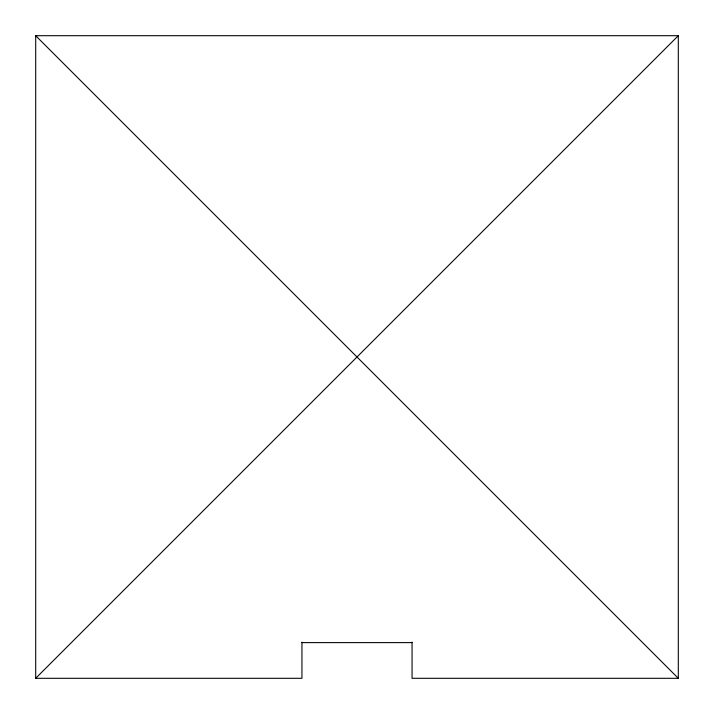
<?xml version="1.0" encoding="UTF-8"?>
<svg xmlns="http://www.w3.org/2000/svg" width="714" height="714" viewBox="0 0 714 714"><rect width="100%" height="100%" fill="white"/><g stroke="black" fill="none" stroke-linecap="round" stroke-linejoin="round"><path stroke-width="1.07" d="M35.7 678.3L678.3 35.7L35.7 35.7L35.7 678.3L301.942 678.3L301.942 642.189M301.942 642.609L412.058 642.609M678.3 35.7L678.3 678.3L412.058 678.3L412.058 642.189M35.7 35.7L678.3 678.3"/></g></svg>
